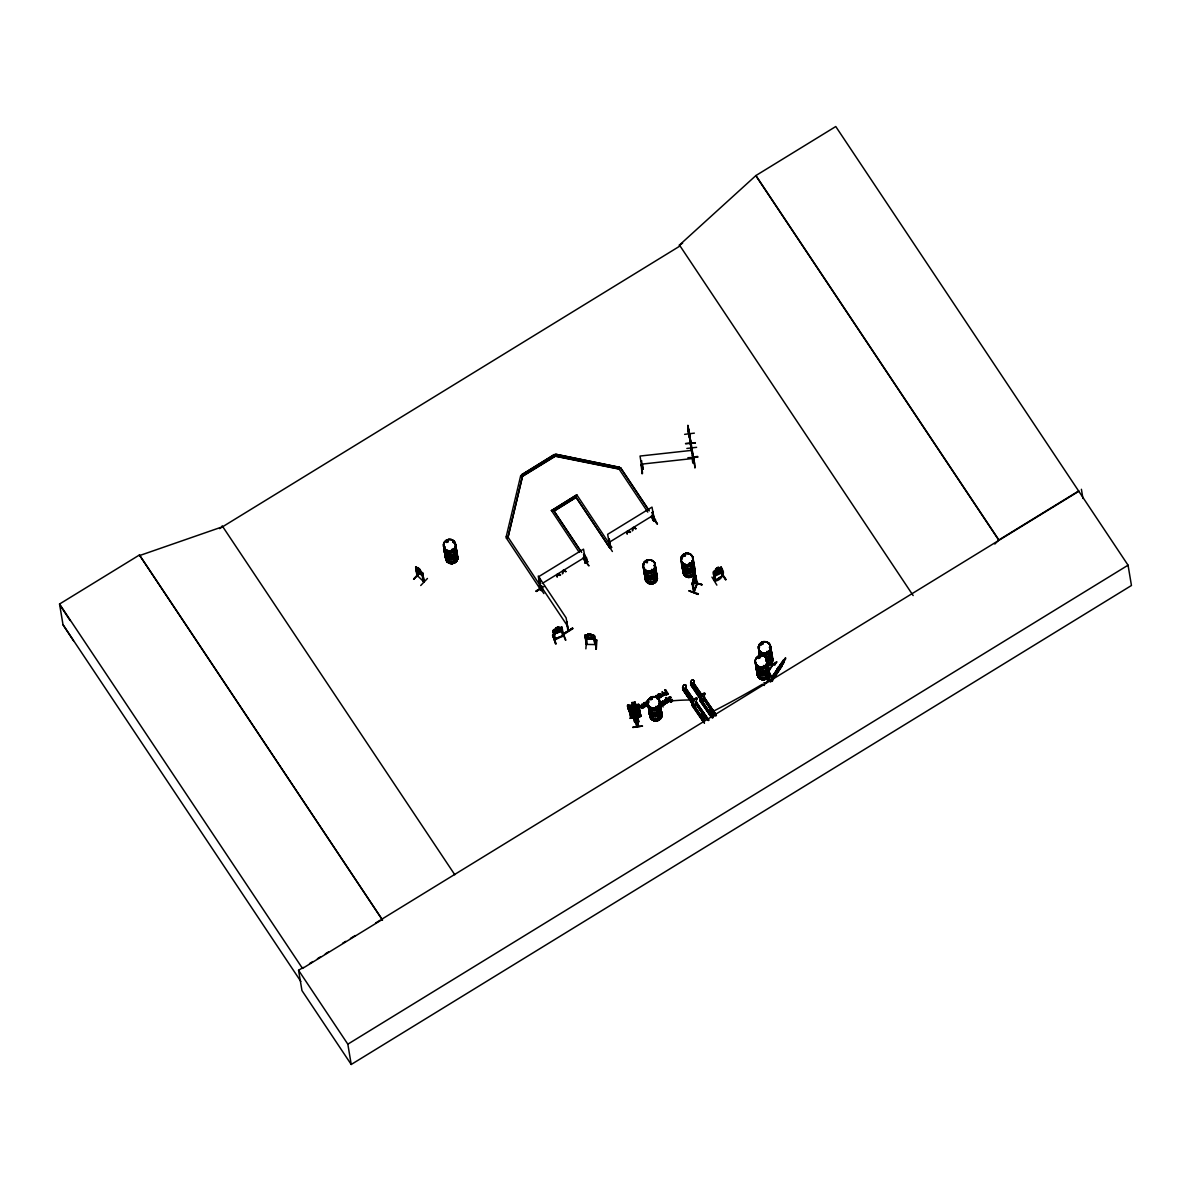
<?xml version="1.0" encoding="UTF-8"?>
<svg xmlns="http://www.w3.org/2000/svg" width="1191" height="1191" viewBox="0 0 1191 1191"><rect width="100%" height="100%" fill="white"/><g stroke="black" fill="none" stroke-linecap="round" stroke-linejoin="round"><path stroke-width="1.5" d="M560.544 574.881L557.805 573.645L560.544 574.881L557.745 574.315L557.15 577.144L557.165 574.27M565.933 571.576L563.209 570.325L565.933 571.576L563.135 570.995L562.554 573.839L562.569 570.951M630.53 531.915L627.791 530.68L630.53 531.915L627.731 531.35L627.136 534.178L627.151 531.305M635.949 528.774L633.195 527.375L635.92 528.61L633.121 528.03L632.525 530.873L632.54 527.985M663.744 701.812L663.789 702.645M691.629 448.545L690.095 439.955M692.016 447.95L692.939 457.15L691.524 447.608M689.247 434.045L691.599 450.987M643.334 704.343L643.334 703.821A1.533 1.459 -9.5 0 1 643.81 702.973L644.45 702.571M591.078 635.265L591.019 634.133L587.803 633.999L588.086 635.131L584.811 635.309L585.942 634.937M585.912 635.964L585.004 636.247L585.912 635.964L587.193 644.197M585.883 635.011L593.386 635.235L591.183 635.235M585.868 648.842L586.582 639.537M591.019 634.237L587.803 634.103M593.714 636.619L594.622 636.336L593.714 636.619C594.666 649.78 597.971 645.969 594.369 635.637L593.341 635.265L594.473 635.622M594.904 638.406L594.086 639.359L594.8 638.302M595.083 644.093L593.728 636.307M595.768 649.289L596.363 639.79L595.798 649.14M595.902 649.274L596.349 639.79M596.289 649.303L596.899 639.969M417.818 576.25L415.808 567.571L416.969 576.027M417.728 575.863L417.044 575.327L423.936 581.893M424.204 581.818C421.554 582.563 423.445 572.782 421.912 573.422M697.226 691.822L698.417 692.581M701.499 715.568L701.856 716.64M703.494 715.195L703.39 716.55L702.08 716.699M709.419 710.714L709.583 711.578M711.563 711.206L710.982 709.985M695.886 577.59L693.162 586.3M447.146 542.099L447.578 541.071M448.01 541.563L446.714 542.352M447.98 541.339L448.069 541.831A6.119 5.806 -9.5 0 0 446.67 542.486L446.387 542.069M451.865 549.587L452.654 548.977L452.163 549.87M646.698 561.289L647.175 562.39L646.132 561.631M645.984 562.45L647.249 562.777L647.547 561.527M652.177 570.176L651.864 569.253M652.742 576.236L653.472 575.968M651.477 699.459L651.849 698.477M652.236 699.102L650.881 698.551M656.211 706.725L656.926 706.873M656.181 706.695L656.062 706.308M683.902 555.274L684.587 556.063L685.123 555.066M689.247 563.105L690.199 563.462L689.693 562.733M758.176 657.849L759.456 657.447M759.754 657.938L758.637 657.104M761.198 643.944L761.883 643.066L762.702 643.721M762.478 644.331L761.54 643.512M761.54 644.495L763.014 643.825M763.446 665.501L764.384 665.814M766.766 651.522L767.763 651.849M767.838 651.596L766.974 651.522M691.911 447.593L692.045 448.769L691.137 448.129L692.09 452.55M692.954 457.016L697.703 457.121L687.877 457.731M690.631 445.077L690.199 442.71M668.598 698.849L669.58 697.524M628.491 709.613L628.163 707.871L629.25 707.633L629.577 709.36L628.491 709.613L627.449 705.98L628.669 704.685L629.994 709.851M629.577 709.36L628.669 704.685M664.459 693.609L664.593 692.805M665.129 693.147L665.322 694.085M689.157 590.959L698.239 594.428L689.202 590.855M541.533 589.471L542.322 588.89L541.31 589.083M541.22 589.59L542.367 589.188L541.711 585.808M585.927 562.182L585.049 563.001L585.734 561.854M585.228 562.673L585.823 562.226M585.972 562.42L584.334 554.083L583.59 554.544L585.049 563.001L585.883 562.48L583.516 549.155L539.166 576.37L540.252 582.875M609.747 547.443C612.278 549.989 608.169 540.684 609.405 539.076M653.621 520.899L654.365 520.437L652.817 512.041L652.072 512.502L653.531 520.943L654.216 519.812M653.457 520.497L654.41 520.139M553.949 630.843L553.234 631.453L553.949 630.843C556.793 642.232 551.418 640.684 563.611 635.815M555.512 639.269L554.678 639.329M563.671 636.113L562.643 636.5L561.259 628.044L562.212 628.029L561.259 628.044M715.553 580.345L714.823 581.134M722.341 576.25L722.863 575.432L714.615 580.746L713.171 571.978L721.314 567.095L722.967 576.191L722.029 575.908M714.972 581.044C721.567 580.612 726.808 571.591 720.719 568.122L721.94 575.997M694.338 591.599L693.609 592.046M696.616 584.424L697.405 583.664M697.301 583.53L694.1 592.284M697.36 583.754L695.648 575.491L696.705 584.409M692.254 680.016L691.301 680.552M694.04 680.552L693.713 684.319L691.882 685.48L690.676 683.038M664.518 702.065L664.087 703.166M667.928 698.789L668.077 698.03M772.393 676.816L772.959 680.21M658.668 694.681L659.01 696.095M665.352 700.695L666.632 699.534L667.585 701.975M664.727 700.636L664.92 699.846M635.711 722.297L634.639 721.776L635.711 721.567M637.617 721.359L638.599 721.18L637.959 722.044M638.704 721.88L637.795 715.985M506.354 538.064L541.205 590.528L542.828 589.53L507.976 537.067L506.398 538.317L508.006 537.32L522.551 476.087L508.006 537.32L506.145 536.947L520.69 475.7L522.551 476.087L555.259 456.004L619.067 468.867L620.69 467.869L649.348 510.865M520.69 475.7L522.596 476.34L555.304 456.257L555.676 454.233L619.528 467.334L555.676 454.233M619.499 467.08L619.112 469.12L555.304 456.257L554.247 454.486L521.584 474.807L554.277 454.739M762.776 684.751L764.428 685.435M639.225 712.784L638.718 704.343L630.188 705.176L629.235 706.263L631.29 717.682L630.947 715.687M693.653 592.344L692.105 583.501L695.455 574.911L694.338 577.62L694.1 576.444L695.172 578.335L692.983 583.918M692.165 583.62L694.293 577.918L693.549 582.473L693.236 580.612M694.279 582.399L701.99 584.647L694.13 582.548M768.15 679.882L770.905 681.326M694.383 591.689L692.671 582.057L693.236 578.96M698.388 593.788L689.172 590.885M540.401 588.801L538.258 576.057L566.112 617.816L568.345 630.947L566.752 621.866L567.779 629.979M663.104 694.725L662.256 691.733L664.355 694.993L662.568 695.886M692.76 684.17L692.358 683.545L692.358 684.438M638.808 710.923L630.352 712.813L631.245 712.56L632.153 717.86L631.87 716.759L631.081 717.652L640.758 715.88L640.401 714.005L632.004 716.401M639.85 710.982L638.763 710.967L639.865 711.087L640.728 716.431L631.066 718.218L637.408 716.52M554.664 639.284L563.447 635.473L562.807 636.173M563.566 636.143L562.092 627.731M692.12 683.828L691.703 684.289M664.504 693.311L664.786 692.507M643.319 707.692L643.676 707.692M668.017 702.199L668.866 701.722L666.037 697.479M689.306 696.616L689.708 697.807M690.497 697.435L690.185 696.452M701.514 715.657L703.092 714.928M709.434 710.804L710.997 710.074M710.833 711.98L711.548 711.116M692.596 582.042L702.005 584.632M692.641 583.337L694.011 592.359M695.976 575.595L695.35 576.295M693.624 592.135L697.003 583.233M693.683 592.255L697.048 583.516M662.509 704.432L661.065 702.139L662.062 701.618M684.215 688.681L684.483 688.964M446.536 541.25L446.491 542.307M645.82 561.839L646.713 561.348M652.355 569.804L651.417 569.849M652.549 576.355L653.427 575.953M685.42 555.646L683.962 556.108M650.524 698.507L650.658 699.593M665.367 692.73L665.159 693.698M693.073 579.377L694.1 576.444L693.236 580.374M692.15 584.066L695.544 575.387M692.194 584.513L695.618 575.863M693.445 463.21L694.338 463.373C690.78 464.937 693.594 452.58 692.105 455.349M662.762 701.663L662.166 702.735L663.179 703.077M721.299 573.065L721.91 571.457L721.299 573.065L713.841 576.652M721.017 571.278L721.761 569.76M642.902 707.439L642.545 707.811M658.683 694.859L659.293 694.085M665.456 700.129L665.412 701.171M779.763 665.65L778.586 669.163L783.44 662.36L781.728 664.206C787.906 653.948 774.299 673.198 780.939 665.382L779.331 668.761L785.628 657.774L772.497 676.309L773.287 675.431M667.987 702.035L666.826 703.137L665.635 702.541M683.247 685.822L684.557 684.765M694.011 680.761L693.638 684.215L691.807 685.361M767.897 680.255L770.637 681.937M768.121 679.927L770.934 681.505M561.512 631.066L562.241 629.756M553.919 629.831L561.944 627.136L558.773 627.999L558.668 626.838L555.661 627.985L555.974 629.071C552.639 628.729 551.641 633.18 554.634 633.806L561.616 631.17L562.39 629.816M663.074 694.561L662.404 695.44M540.327 588.86L540.922 589.59M776.636 670.146L778.259 667.213L776.636 670.146L776.949 672.439L778.84 670.265M639.641 715.389C639.314 718.337 640.535 713.156 640.728 716.431M632.019 717.027L639.895 716.119L637.825 704.685L638.748 704.759L637.825 704.685M638.555 713.856L640.029 713.528L640.52 715.627L631.29 717.652M772.84 676.488L781.534 663.208M773.287 679.198L772.87 675.759L773.287 679.198L784.14 662.017L772.944 679.004L772.438 675.997M671.828 700.546L671.307 701.305M586.285 644.42L595.902 644.569M769.014 676.577L770.294 674.314M770.532 674.463L768.969 676.28M771.187 675.446L765.724 683.172M771.738 680.463C771.917 677.307 771.187 674.687 771.917 677.53L772.497 676.577L771.589 676.012L772.423 681.401M771.321 677.098L772.096 676.026M784.035 661.377L785.703 658.727M774.21 677.709L782.025 666.186M642.277 468.673L643.021 468.376M643.11 469.001L642.128 469.105L640.043 456.049L692.165 450.317L694.442 463.359M631.959 716.297L639.478 714.928L640.252 713.677L639.448 714.957L631.989 716.297L630.858 715.478M717.027 572.811C713.469 578.186 718.128 570.98 720.049 572.097M697.226 691.763L697.613 692.954M701.618 715.404L702.541 714.823M635.756 722.386L634.624 716.342L635.666 722.431C633.031 723.205 633.567 713.647 634.818 717.354M446.625 541.384L448.039 541.354M650.465 698.507L651.522 698.03M758.31 657.492L758.027 658.236M759.605 658.087L758.072 658.176M720.123 569.774L718.888 571.412L714.838 573.005L715.985 571.829M638.986 708.109L638.957 707.112M665.248 693.102L666.305 692.075L666.945 694.204M662.39 702.228L663.774 701.975M668.821 698.015L669.119 699.489M631.632 715.597L632.093 717.548M657.03 696.809L655.69 696.363M640.564 716.386C611.936 721.895 650.777 713.945 638.986 715.821M643.14 707.796L641.979 708.437M667.838 702.318L666.498 702.958M667.555 701.812L666.394 702.258M683.396 685.406L682.532 687.817L683.976 690.333M682.919 686.894L682.637 687.951M683.902 690.229L685.808 689.172L686.046 685.272M685.748 686.329L685.837 685.227M690.84 682.041L690.542 683.098M768.865 678.825L771.53 680.627L768.805 678.751M658.787 694.666L660.41 694.517M646.326 705.266L644.718 705.429M660.886 696.586L661.065 695.38M664.682 703.866L665.471 703.896L663.968 704.953M714.332 573.02L713.394 573.973L721.463 568.777M702.958 719.692L683.083 689.753M690.601 685.153L693.728 683.158L702.377 695.797L693.46 682.875L690.765 684.959L711.816 716.386M690.959 684.929L701.112 698.626L700.159 699.221L701.052 698.655M692.834 683.723L693.728 683.172L692.775 683.768L701.469 696.378M682.696 690.006L683.604 689.44L693.147 703.509L692.239 704.075L693.177 703.509L683.619 689.425L682.666 690.021M703.181 721.701L691.777 705.206L692.388 704.581M692.581 704.7L693.236 704.298L704.238 720.972L693.177 704.357M699.757 700.338L711.101 716.848L699.683 700.353L704.387 697.39M668.493 697.509L667.957 699.087M416.463 567.199L415.629 566.886L422.716 573.035M416.448 568.137L415.57 567.809M417.996 568.717L417.818 567.541L420.155 569.611L421.778 573.809L418.562 571.635L416.954 567.928L418.071 568.643M416.076 569.566L423.162 575.715M417.044 571.278L422.611 576.072M420.319 570.608L417.743 567.616M420.334 572.127L413.605 579.183L420.289 572.097M423.207 581.61L422.135 573.184M420.721 585.51L427.45 578.454M587.252 644.405L586.404 644.167M664.816 692.671L665.992 691.614L665.114 692.373M672.171 701.142L670.92 702.109M690.631 442.992L689.619 433.509M690.899 682.145L691.078 680.954M648.47 700.487L647.249 701.171L648.44 700.323M542.218 588.979L540.922 589.813M609.762 547.354L610.581 546.922M654.261 520.229L653.71 520.631M219.576 528.625L680.046 245.956L679.361 245.152L755.913 175.553L835.769 126.529L1128.056 565.189L1131.45 585.496L351.226 1064.471L301.963 990.584L298.569 970.293L303.288 967.405M994.827 544.049L998.862 539.955L755.913 175.553M715.836 569.968L714.526 571.144L715.151 574.94L719.17 573.303L720.391 571.65L719.811 567.899L718.381 568.405L718.218 567.407M689.336 436.933L687.877 426.974M691.435 451.047L690.988 448.397M647.74 701.439L648.544 700.978L647.219 700.993M671.62 700.859L669.714 701.454L670.905 701.32M662.836 695.931L663.461 694.71M664.652 703.687L663.476 704.432L663.759 703.271M538.645 585.585L543.87 593.565M607.172 543.513L612.397 551.493M685.599 688.115L694.204 700.77L685.376 688.145M692.954 683.604L701.633 696.214M696.169 702.362L708.868 720.242L696.527 702.214M699.966 700.114L700.293 699.727M700.77 699.608L713.186 717.607M703.271 698.015L714.928 714.406M711.95 577.099L716.863 585.123M455.855 548.262L455.825 548.277A6.089 5.791 -9.5 0 1 451.612 557.046A6.089 5.791 -9.5 0 1 444.66 550.153M456.853 554.693A6.119 5.806 -9.5 0 1 451.91 563.685A6.104 5.791 -9.5 0 1 446.283 555.229A6.119 5.806 -9.5 0 0 451.91 563.685A6.104 5.791 -9.5 0 0 456.838 554.693L456.912 554.649A6.119 5.806 -9.5 0 1 451.88 563.551A6.119 5.806 -9.5 0 1 446.253 555.11A6.089 5.791 -9.5 0 0 451.88 563.522A6.104 5.791 -9.5 0 0 456.823 554.574A6.089 5.791 -9.5 0 1 451.88 563.522A6.104 5.791 -9.5 0 1 446.268 555.11M693.251 562.152L693.281 562.122A6.134 5.821 -9.5 0 0 692.209 561.035M694.323 568.539L694.353 568.509A6.089 5.791 -9.5 0 1 690.11 577.307A6.089 5.791 -9.5 0 1 683.158 570.415A6.104 5.791 -9.5 0 0 690.884 577.129A6.104 5.791 -9.5 0 0 693.236 567.288M667.392 702.02L666.588 702.318M662.3 701.499L663.327 701.037M665.144 699.772L666.35 699.117L665.412 699.564M553.964 629.845L553.011 630.56L554.634 639.597M643.84 703.137L645.522 702.69M663.015 704.015L664.459 701.752M655.512 696.006L657.06 695.797M671.664 701.752L672.2 701.305A1.653 1.578 -9.5 0 0 672.573 700.472L672.528 700.025M652.981 697.345L655.497 697.271M692.016 448.575L687.892 425.261L688.726 434.417M555.869 629.086L554.485 629.89L554.798 631.751L559.234 630.902L560.604 629.533L560.291 627.672L558.743 627.91M633.969 716.565L634.997 722.565M634.803 717.265L634.863 716.491M637.78 716.848L637.84 716.074M684.631 688.621L683.887 689.261L684.617 688.145M692.433 703.851L682.785 689.455L692.849 703.702M690.706 684.602L700.576 698.968M688.011 697.345L690.765 695.618M695.916 692.492L698.67 690.765M688.979 698.775L691.733 697.048M696.884 693.921L699.638 692.194M692.596 698.313L689.827 699.98A161.291 118.296 8.7 0 0 659.263 702.437M690.81 701.469L693.564 699.742M715.21 714.243L703.717 697.107L715.731 713.9M696.407 703.836L693.653 705.563L692.433 702.005A3.275 0.938 -34.3 0 1 692.194 700.576A3.275 0.938 -34.3 0 1 696.08 698.12A3.275 0.938 -34.3 0 1 696.318 699.564L696.512 703.985L693.772 705.727L692.537 702.169A3.275 0.938 -34.3 0 1 692.299 700.725A3.275 0.938 -34.3 0 1 696.199 698.283A3.275 0.938 -34.3 0 1 696.437 699.727L696.318 699.564M701.573 700.71L704.432 699.132L704.343 694.859A3.275 0.938 -34.3 0 0 704.104 693.43A3.275 0.938 -34.3 0 0 700.219 695.872A3.275 0.938 -34.3 0 0 700.457 697.316L700.338 697.152A3.275 0.938 -34.3 0 1 700.1 695.708A3.275 0.938 -34.3 0 1 704 693.266A3.275 0.938 -34.3 0 1 704.238 694.695L704.313 698.968M707.722 711.34L711.846 708.734M702.556 720.227L706.695 717.637M714.66 715.672L711.92 717.399M539.374 580.806L540.982 589.887M584.528 554.351L583.59 554.544M653.01 512.309L652.072 512.502M540.684 588.622L536.099 591.078L541.622 587.639M536.099 591.078L544.6 586.225M536.397 591.51L541.89 587.907M583.203 558.222L588.964 565.904L583.352 558.296M653.993 519.842L657.462 523.861L653.025 517.356M567.214 622.58L566.454 622.044M564.355 633.314L572.618 628.133L564.326 633.27M564.4 633.478L572.603 628.119M564.638 633.85L572.901 628.669M73.47 640.669L63.019 624.754L59.55 604.031L139.421 554.991L382.475 919.988L139.421 554.991M913.155 595.574L679.48 245.093L682.637 243.143M576.801 494.816L551.433 510.656L576.801 494.816L611.653 547.279L610.03 548.262L575.223 496.051L610.03 548.262M620.69 467.869L619.112 469.12L647.785 512.115M554.068 511.192L576.191 497.332L554.023 510.939L580.702 551.135M542.113 583.516L584.87 557.269M609.003 542.456L653.353 515.227M542.783 589.277L541.205 590.528M587.818 561.631C585.376 565.338 589.575 557.12 583.724 555.482M610 548.009L611.653 547.279M653.874 521.077L655.497 520.08L652.43 515.48M650.807 516.462L653.919 521.33L655.497 520.08M718.307 567.318C711.429 572.648 719.572 564.728 718.441 568.494M714.034 571.159L720.347 567.318M713.498 572.931C714.124 570.266 713.647 579.779 715.002 581.089M721.642 567.943L720.719 568.122M715.24 580.002L714.6 580.836L722.684 575.759M726.078 579.496L720.808 571.665M640.103 705.34L641.309 707.275M642.128 704.089L644.227 707.35M646.787 701.231L648.187 703.464M665.546 689.708L664.995 690.244L665.546 689.708L668.33 694.011L665.546 694.919M656.97 698.73L658.028 698.283L656.762 696.273M658.921 697.539L659.457 699.266L659.233 698.149M659.427 699.102L658.31 698.715M660.276 702.616L663.164 706.948M670.92 697.405L669.238 697.866M670.95 697.569L670.503 696.69L669.342 697.182M669.759 701.439L671.277 701.782M998.862 539.955L1078.733 490.93M309.571 963.534L312.727 961.599M317.431 958.71L320.587 956.775M325.292 953.887L328.448 951.951M342.591 943.272L345.732 941.337M350.452 938.434L355.171 935.545M375.612 922.995L380.331 920.107M381.894 919.139L1078.793 491.302M382.371 919.407L302.514 968.432L59.55 604.031M351.226 1064.471L347.832 1044.179L1128.056 565.189M691.941 680.046L692.939 679.853M684.021 684.899L685.599 685.376M668.88 697.42L669.729 696.854M631.096 716.893L631.304 718.128L630.381 712.724L631.468 712.278M552.609 634.982L555.691 643.989L552.654 634.952M552.55 635.16L556.197 643.795M664.236 704.03L662.985 703.836M638.138 706.829L638.867 705.861L637.795 705.295M655.988 695.514L655.526 696.571M653.338 697.301L654.469 696.929M664.533 704.491L663.387 704.864M662.851 700.948L661.868 702.303M637.795 716.952L637.751 716.104M697.986 692.924L698.447 692.001M638.644 722.014L637.617 715.925M711.072 711.786L709.747 711.697M610.388 546.595L609.226 538.808M446.625 540.878L447.578 540.833M684.304 554.678L683.768 556.003M684.751 556.018L685.182 555.214M651.462 699.355L650.986 699.459M633.567 711.861L632.034 712.501L632.317 714.377L634.029 714.868L638.436 713.186L638.168 711.325L636.53 711.295M555.691 628.074L558.698 626.928M554.559 633.865L561.616 631.17M562.36 631.424L565.859 640.088M554.5 638.897L563.358 635.532M610.015 547.369L607.648 534.327L651.998 507.113L654.455 520.378M718.679 570.295L720.079 569.774M139.511 555.587L222.747 526.69M640.386 714.347L639.403 714.168L639.716 716.104M640.564 715.955L638.704 704.521M670.578 698.998L668.687 698.998M693.504 680.523L692.864 679.733M684.691 684.587L685.912 685.331M670.25 699.966L671.59 699.876M643.155 469.06C644.003 467.319 640.029 458.967 641.755 460.872M634.833 717.503L636.575 726.674M669.684 699.474L672.186 699.445M642.321 707.737L641.562 707.484M641.562 464.133L642.083 473.646L641.592 464.311M642.545 473.423L641.547 464.148L693.519 458.431M642.083 473.631L641.1 464.341M666.186 694.949L668.33 694.011M644.659 703.256L646.505 705.042L644.956 705.757M561.973 631.558L565.487 640.222M703.643 697.852L715.687 716.014M627.449 705.98L628.55 705.727M627.583 704.938L627.925 706.665L629.012 706.442M630.694 717.637C633.716 717.116 629.935 719.111 630.501 716.64M638.599 714.019L640.029 713.528M631.855 702.63L635.026 702.02L635.399 704.164M633.597 711.965C631.915 710.134 637.572 709.107 636.545 711.399M633.329 710.953L636.5 710.342M639.031 716.253L631.2 717.697M640.698 716.267L631.022 717.994M634.818 721.642L635.607 721.582M632.749 727.225L642.53 726.063L632.793 727.507M629.235 706.263C630.62 705.251 628.327 709.881 630.307 712.233M684.289 554.649L685.212 554.842M588.086 635.026L586.538 635.294L586.85 637.155L591.599 638.153L593.073 637.423L592.761 635.562L591.093 635.16M417.535 576.504L415.778 566.901L417.163 575.685M686.865 448.456L696.616 447.325M692.581 457.091L697.628 456.451M692.82 457.612L697.703 457.091M694.934 467.84L693.906 458.386L694.963 467.661M687.817 425.887L689.857 434.73L688.934 434.909M688.07 426.661L688.324 425.783M688.19 430.011L688.234 427.956M688.175 429.951L688.458 431.008L687.951 426.914M694.368 433.137L684.617 434.358M690.14 441.027L690.333 442.159M685.584 443.752L695.395 443.052M685.554 443.469L695.365 442.68M691.033 446.953L691.003 448.471L691.018 446.878M636.441 717.235L638.272 726.361M638.138 726.227L636.411 717.056M638.629 726.302L636.887 716.922M644.882 703.211L645.73 703.524M639.895 716.506L638.971 711.146M758.637 658.534L759.664 657.447M669.238 700.219L668.002 699.206M586.359 644.45L584.826 635.205M660.186 693.683L658.519 694.13A1.533 1.459 -9.5 0 0 658.028 694.993M645.15 702.467L646.445 703.3M507.976 537.067L506.145 536.947M654.797 696.795L655.765 697.36M694.1 582.384L701.812 584.9M447.012 542.188L446.67 542.009A6.119 5.806 -9.5 0 1 448.054 541.458M650.867 699.727L652.058 698.432M656.628 695.44L658.578 697.941L657.224 695.812M713.796 576.563L714.883 576.98M692.775 455.825L692.968 456.942M713.617 574.643L714.689 575.045M714.734 575.134L713.573 574.791M659.278 697.107L659.606 697.241A1.548 1.474 -9.5 0 0 660.826 697.256M644.614 706.114L644.971 706.412A1.533 1.459 -9.5 0 0 645.998 706.352L646.624 705.965A1.548 1.474 -9.5 0 0 647.115 705.102L647.041 704.223M665.456 694.1L667.436 693.906M629.89 532.496L627.731 531.35M559.904 575.461L557.745 574.315M764.726 683.292C762.091 681.699 766.915 683.976 764.443 683.381M659.948 694.085L660.811 694.993M666.231 703.062L665.367 702.273M769.058 678.542L771.828 680.18M630.754 715.508L632.079 716.342M637.78 722.074L636.932 716.044M762.434 643.229L763.059 643.616A6.134 5.821 -9.5 0 0 760.379 645.343M761.704 644.703L761.257 643.914M660.484 693.653L661.734 695.395M645.82 702.66L646.713 703.643M666.424 702.422L665.665 701.544M641.875 707.901L641.279 707.097M772.453 676.25L783.663 659.635L784.08 662.092M420.363 572.29L413.605 579.183M658.683 696.631L659.635 697.405A1.533 1.459 -9.5 0 0 660.663 697.345L661.288 696.958A1.548 1.474 -9.5 0 0 661.779 696.095L661.347 694.472M658.995 697.077L658.191 695.901M644.331 706.084L643.736 705.28M661.109 694.293L658.489 693.966A1.533 1.459 -9.5 0 0 657.998 694.829L658.072 695.693M671.784 700.1L668.136 699.459M685.004 554.932L685.48 555.229A6.134 5.821 -9.5 0 0 682.8 556.956M644.748 705.593L643.944 703.896M666.052 702.154L665.382 700.993M715.821 570.831L718.59 569.209L718.754 570.206M703.717 697.107L716.401 715.553L704.03 696.914M693.236 683.009L702.005 696.035M693.207 683.5L701.827 696.154M714.406 714.734L703.107 698.194L713.29 713.29M692.447 683.158L691.614 683.694M701.41 699.028L701.261 698.134M691.301 684.617L700.933 698.685M702.169 700.948L711.399 714.511M701.618 701.305L711.89 716.342M699.906 699.504L711.623 716.52M699.995 700.04L712.382 718.113M695.797 701.961L708.571 720.361M695.872 702.392L708.317 720.6M685.54 687.728L693.49 699.266M695.738 702.705L707.022 719.275L695.44 702.824M695.395 702.779L706.665 719.409M685.063 688.413L693.862 701.037M696.11 704.61L705.459 718.099M685.822 690.036L693.564 701.231M694.264 705.801L703.494 719.364M682.785 689.455L692.671 703.821M692.001 704.357L703.717 721.374M704.462 722.967L692.075 704.893L704.387 723.026M657.104 524.055L651.715 516.343M755.972 175.926L998.921 540.342M725.721 579.689L720.361 571.784L725.617 579.779M715.746 569.998L715.672 568.97M620.734 468.123L648.366 509.584M653.487 517.266L655.541 520.333M554.247 454.486L555.304 456.257M581.684 552.416L553.056 509.674M583.769 555.735L587.863 561.884M551.388 510.403L579.079 552.118M583.128 558.013L586.24 562.867M521.539 474.554L522.596 476.34M664.965 690.065L666.022 691.777M662.285 691.897L664.355 694.993M665.486 697.807L666.379 699.281M658.906 703.464L661.228 708.139M646.222 701.573L648.291 704.67M641.577 704.417L643.155 706.903M639.537 705.668L640.907 707.856M539.612 584.171L567.467 625.945M222.181 525.827L454.813 874.76M298.569 970.293L347.832 1044.179M63.019 624.754L300.832 981.429M679.48 245.093L680.046 245.956M59.654 604.611L70.105 620.541M664.727 694.472L664.429 693.43M646.103 703.821L646.49 704.804M644.331 705.102L643.959 704.134M629.25 707.633L629.786 709.136M627.925 706.68L629.369 711.756M628.163 707.871L629.131 710.893M558.832 627.836L558.668 626.838M700.338 697.152L701.678 700.859M629.89 709.002L630.694 712.441M630.143 709.94L630.917 713.409M629.324 711.191L630.411 715.731M629.607 712.278L630.143 714.57M630.962 713.171L631.736 716.654M631.379 715.404L631.959 717.741M630.277 715.642L630.888 718.054M638.718 704.343L639.686 710.387M634.997 701.946L635.324 704.328L637.036 704.774L637.795 708.928L636.53 711.012L633.567 711.578L631.662 710.119L630.917 705.965L632.376 704.908L631.84 702.556M631.245 712.56L630.381 712.724M630.099 706.099L631.23 712.694M1081.398 489.278L1082.932 498.434M776.711 670.086L777.083 672.379M771.872 675.893L772.274 679.674M721.165 567.065L721.88 571.591M718.441 568.747L719.036 572.499L716.506 574.092L715.895 570.31M717.786 567.854L716.148 568.866M714.079 572.201L715.583 580.732M689.261 434.879L690.899 446.149M688.398 431.276L690.438 443.335M690.423 443.662L690.735 445.062M690.676 445.345L692.045 453.845M695.455 574.911L696.988 584.617M713.305 710.878L709.166 713.364A468.152 215.809 -34.1 0 0 762.448 684.23M705.251 699.668L701.752 701.856M705.4 715.731L701.246 718.218M697.331 704.521L693.847 706.725M686.358 689.574L684.021 691.033M590.408 634.312L588.488 634.222M561.899 627.047L562.286 629.845M558.103 627.27L556.286 627.955M540.774 586.002L541.443 589.753M540.64 586.21L541.265 589.709M419.723 569.387L418.309 568.152M635.875 710.565L633.969 710.923M690.482 442.025L690.869 443.99M688.264 428.775L688.562 431.097M690.616 445.017L690.84 446.863M688.353 430.948L688.562 432.795M690.557 439.851L691.152 448.724M687.981 425.812L689.232 437.037M638.45 706.933A161.291 118.296 8.7 0 1 646.639 704.864M654.067 565.636A6.134 5.821 -9.5 0 1 652.46 575.238A6.134 5.821 -9.5 0 1 643.78 570.295M655.378 568.554A6.119 5.806 -9.5 0 1 651.224 577.456A6.119 5.806 -9.5 0 1 644.242 570.534A6.089 5.791 -9.5 0 0 651.209 577.427A6.104 5.791 -9.5 0 0 655.363 568.569A6.089 5.791 -9.5 0 1 651.209 577.427A6.104 5.791 -9.5 0 1 644.257 570.534M654.648 564.177A6.134 5.821 -9.5 0 1 649.69 573.184A6.134 5.821 -9.5 0 1 644.048 564.728M654.008 565.263A6.134 5.821 -9.5 0 1 651.641 575.149A6.134 5.821 -9.5 0 1 643.869 568.405M654.708 564.564A6.134 5.821 -9.5 0 1 650.554 573.481A6.134 5.821 -9.5 0 1 643.557 566.544M655.139 572.022A6.134 5.821 -9.5 0 1 652.772 581.908A6.134 5.821 -9.5 0 1 645.001 575.164M655.169 571.844A6.223 5.91 -9.5 0 1 652.772 581.863A6.223 5.91 -9.5 0 1 644.897 575.015M657.134 576.444A6.134 5.821 -9.5 0 1 650.718 584.066A6.134 5.821 -9.5 0 1 645.864 575.61A6.089 5.791 -9.5 0 0 650.688 583.903A6.104 5.791 -9.5 0 0 657.09 576.325A6.089 5.791 -9.5 0 1 650.688 583.903A6.104 5.791 -9.5 0 1 645.879 575.491M655.452 573.913A6.134 5.821 -9.5 0 1 656.479 575.059M655.779 570.951A6.134 5.821 -9.5 0 1 650.822 579.957A6.134 5.821 -9.5 0 1 645.18 571.486M656.092 572.811A6.134 5.821 -9.5 0 1 651.939 581.729A6.134 5.821 -9.5 0 1 644.941 574.791M655.72 570.563A6.134 5.821 -9.5 0 1 650.762 579.57A6.134 5.821 -9.5 0 1 645.12 571.114M655.407 568.896A6.089 5.791 -9.5 0 1 650.48 577.858A6.089 5.791 -9.5 0 1 644.867 569.447M692.924 560.291A6.134 5.821 -9.5 0 1 688.755 569.209A6.134 5.821 -9.5 0 1 681.758 562.271M693.906 563.566A6.134 5.821 -9.5 0 1 689.068 571.099A6.134 5.821 -9.5 0 1 681.922 565.68M692.179 560.887A6.119 5.806 -9.5 0 1 690.572 570.474A6.119 5.806 -9.5 0 1 681.922 565.531A6.104 5.791 -9.5 0 0 690.572 570.459A6.104 5.791 -9.5 0 0 692.179 560.901A6.089 5.791 -9.5 0 1 690.557 570.444A6.089 5.791 -9.5 0 1 681.937 565.531M692.477 557.671A6.134 5.821 -9.5 0 1 687.52 566.678A6.134 5.821 -9.5 0 1 681.877 558.222M692.849 559.919A6.134 5.821 -9.5 0 1 688.696 568.822A6.134 5.821 -9.5 0 1 681.699 561.899M692.537 558.043A6.134 5.821 -9.5 0 1 687.579 567.05A6.134 5.821 -9.5 0 1 681.937 558.594M693.981 566.678A6.134 5.821 -9.5 0 1 689.827 575.595A6.134 5.821 -9.5 0 1 682.83 568.658M693.921 566.291A6.134 5.821 -9.5 0 1 688.964 575.313A6.134 5.821 -9.5 0 1 683.321 566.842M693.281 567.392A6.134 5.821 -9.5 0 1 690.914 577.278A6.134 5.821 -9.5 0 1 683.143 570.534M693.609 564.43A6.134 5.821 -9.5 0 1 688.651 573.437A6.134 5.821 -9.5 0 1 683.009 564.981M693.549 564.058A6.134 5.821 -9.5 0 1 688.592 573.065A6.134 5.821 -9.5 0 1 682.949 564.608M455.468 546.431A6.119 5.806 -9.5 0 1 450.526 555.408A6.119 5.806 -9.5 0 1 444.898 546.967M455.409 546.044A6.119 5.806 -9.5 0 1 450.466 555.036A6.119 5.806 -9.5 0 1 444.839 546.595M455.766 545.552A6.119 5.806 -9.5 0 1 450.153 553.175A6.119 5.806 -9.5 0 1 443.96 546.163M452.774 542.173A6.119 5.806 -9.5 0 1 455.096 544.183M455.706 545.18A6.119 5.806 -9.5 0 1 450.079 552.803A6.119 5.806 -9.5 0 1 443.901 545.791M452.714 541.801A6.119 5.806 -9.5 0 1 455.036 543.811M456.54 552.803A6.119 5.806 -9.5 0 1 452.386 561.705A6.119 5.806 -9.5 0 1 445.404 554.783M456.897 551.775A6.223 5.91 -9.5 0 1 451.195 559.517A6.223 5.91 -9.5 0 1 444.913 552.401M455.2 549.215A6.223 5.91 -9.5 0 1 456.227 550.391M456.481 552.43A6.119 5.806 -9.5 0 1 452.327 561.333A6.119 5.806 -9.5 0 1 445.345 554.41M456.838 551.939A6.119 5.806 -9.5 0 1 452.014 559.472A6.119 5.806 -9.5 0 1 444.883 554.068M455.156 549.408A6.119 5.806 -9.5 0 1 456.168 550.57M456.763 551.567A6.119 5.806 -9.5 0 1 451.955 559.085A6.119 5.806 -9.5 0 1 444.824 553.681M455.081 549.036A6.119 5.806 -9.5 0 1 456.108 550.197M455.825 548.5A6.119 5.806 -9.5 0 1 451.672 557.403A6.119 5.806 -9.5 0 1 444.69 550.48A6.089 5.791 -9.5 0 0 451.657 557.373A6.104 5.791 -9.5 0 0 455.811 548.515A6.089 5.791 -9.5 0 1 451.657 557.373A6.104 5.791 -9.5 0 1 444.705 550.495M769.475 647.517A6.134 5.821 -9.5 0 1 765.53 657.685M761.138 656.196A6.134 5.821 -9.5 0 1 759.337 650.658M770.056 646.058A6.134 5.821 -9.5 0 1 765.098 655.065A6.134 5.821 -9.5 0 1 759.456 646.609M769.416 647.145A6.134 5.821 -9.5 0 1 765.471 657.313M761.079 655.824A6.134 5.821 -9.5 0 1 759.277 650.286M770.115 646.43A6.134 5.821 -9.5 0 1 765.158 655.437A6.134 5.821 -9.5 0 1 759.516 646.981M771.47 651.939A6.134 5.821 -9.5 0 1 765.843 659.576M760.439 656.941A6.134 5.821 -9.5 0 1 759.65 652.549M771.44 651.805A6.119 5.806 -9.5 0 1 765.828 659.427A6.089 5.791 -9.5 0 0 771.411 651.805A6.104 5.791 -9.5 0 1 765.828 659.412M760.424 656.792A6.119 5.806 -9.5 0 1 759.486 653.919A6.089 5.791 -9.5 0 0 760.439 656.777A6.104 5.791 -9.5 0 1 759.501 653.933M771.56 655.065A6.134 5.821 -9.5 0 1 768.18 663.789M771.589 654.767A6.223 5.91 -9.5 0 1 768.165 663.625M772.497 658.191A6.104 5.791 -9.5 0 1 766.9 665.799A6.089 5.791 -9.5 0 0 772.483 658.191A6.134 5.821 -9.5 0 1 766.915 665.933M770.86 655.779A6.134 5.821 -9.5 0 1 771.872 656.926A6.104 5.791 -9.5 0 0 770.815 655.675A6.089 5.791 -9.5 0 1 771.828 656.837M771.187 652.817A6.134 5.821 -9.5 0 1 767.808 661.556M759.873 656.315A6.134 5.821 -9.5 0 1 760.587 653.368M771.5 654.693A6.134 5.821 -9.5 0 1 768.121 663.417M771.128 652.445A6.134 5.821 -9.5 0 1 766.17 661.452M760.081 657.447A6.134 5.821 -9.5 0 1 760.528 652.996M767.495 664.414A6.134 5.821 -9.5 0 1 762.538 673.421A6.134 5.821 -9.5 0 1 756.895 664.965A6.089 5.791 -9.5 0 0 762.508 673.243A6.104 5.791 -9.5 0 0 767.451 664.295A6.089 5.791 -9.5 0 1 762.508 673.243A6.104 5.791 -9.5 0 1 756.895 664.831M766.81 660.29A6.134 5.821 -9.5 0 1 762.642 669.208A6.134 5.821 -9.5 0 1 755.645 662.27M767.778 663.521A6.134 5.821 -9.5 0 1 762.955 671.069A6.134 5.821 -9.5 0 1 755.809 665.65M766.096 660.99A6.134 5.821 -9.5 0 1 767.123 662.151M766.736 659.903A6.134 5.821 -9.5 0 1 762.582 668.821A6.134 5.821 -9.5 0 1 755.585 661.883M767.853 663.893A6.134 5.821 -9.5 0 1 762.225 671.53A6.134 5.821 -9.5 0 1 756.017 664.504M768.91 670.28A6.134 5.821 -9.5 0 1 764.086 677.828A6.134 5.821 -9.5 0 1 756.94 672.409M767.227 667.749A6.134 5.821 -9.5 0 1 768.255 668.91M757.402 672.766A6.134 5.821 -9.5 0 0 764.399 679.704A6.134 5.821 -9.5 0 0 768.567 670.786A6.104 5.791 -9.5 0 1 764.399 679.674A6.104 5.791 -9.5 0 1 757.431 672.781A6.089 5.791 -9.5 0 0 764.369 679.54A6.119 5.806 -9.5 0 0 768.537 670.667A6.089 5.791 -9.5 0 1 764.369 679.54A6.119 5.806 -9.5 0 1 757.402 672.647A6.104 5.791 -9.5 0 0 764.369 679.555A6.104 5.791 -9.5 0 0 768.523 670.682M767.897 666.379A6.223 5.91 -9.5 0 1 762.88 675.505A6.223 5.91 -9.5 0 1 757.163 666.93M768.85 669.908A6.134 5.821 -9.5 0 1 763.223 677.545A6.134 5.821 -9.5 0 1 757.029 670.518M767.168 667.377A6.134 5.821 -9.5 0 1 768.18 668.538M768.657 671.054A6.134 5.821 -9.5 0 1 761.317 675.565A6.134 5.821 -9.5 0 1 756.717 668.657M767.867 666.677A6.134 5.821 -9.5 0 1 768.537 668.047M767.808 666.29A6.134 5.821 -9.5 0 1 763.654 675.208A6.134 5.821 -9.5 0 1 756.657 668.27M767.525 664.608A6.119 5.806 -9.5 0 1 762.568 673.6A6.119 5.806 -9.5 0 1 756.94 665.159A6.089 5.791 -9.5 0 0 762.568 673.585A6.104 5.791 -9.5 0 0 767.51 664.623A6.089 5.791 -9.5 0 1 762.568 673.585A6.104 5.791 -9.5 0 1 756.955 665.173M646.162 706.263A1.548 1.474 -9.5 0 1 645.12 706.323M659.65 703.702A6.134 5.821 -9.5 0 1 655.497 712.62A6.134 5.821 -9.5 0 1 648.5 705.682M648.812 707.558A6.134 5.821 -9.5 0 0 655.005 714.585A6.134 5.821 -9.5 0 0 660.633 706.963A6.104 5.791 -9.5 0 1 655.005 714.555A6.104 5.791 -9.5 0 1 648.842 707.558A6.089 5.791 -9.5 0 0 654.99 714.421A6.089 5.791 -9.5 0 0 660.573 706.829M658.951 704.432A6.134 5.821 -9.5 0 1 659.963 705.578A6.104 5.791 -9.5 0 0 658.936 704.447A6.089 5.791 -9.5 0 1 659.918 705.474M659.308 701.171A6.223 5.91 -9.5 0 1 654.276 710.298A6.223 5.91 -9.5 0 1 648.559 701.722M659.591 703.33A6.134 5.821 -9.5 0 1 655.437 712.248A6.134 5.821 -9.5 0 1 648.44 705.31M659.278 701.454A6.134 5.821 -9.5 0 1 654.321 710.476A6.134 5.821 -9.5 0 1 648.678 702.005M659.219 701.082A6.134 5.821 -9.5 0 1 654.261 710.089A6.134 5.821 -9.5 0 1 648.619 701.633M660.722 710.089A6.134 5.821 -9.5 0 1 656.569 719.007A6.134 5.821 -9.5 0 1 649.571 712.069M660.767 709.91A6.223 5.91 -9.5 0 1 656.554 718.947A6.223 5.91 -9.5 0 1 649.467 711.92M649.735 715.463A6.134 5.821 -9.5 0 0 658.4 720.406A6.134 5.821 -9.5 0 0 660.022 710.819A6.104 5.791 -9.5 0 1 658.4 720.391A6.104 5.791 -9.5 0 1 649.75 715.463M659.993 710.685A6.119 5.806 -9.5 0 1 658.37 720.272A6.119 5.806 -9.5 0 1 649.72 715.329A6.104 5.791 -9.5 0 0 658.37 720.257A6.104 5.791 -9.5 0 0 659.978 710.699A6.089 5.791 -9.5 0 1 658.37 720.242A6.089 5.791 -9.5 0 1 649.75 715.329M660.663 707.156A6.119 5.806 -9.5 0 1 655.05 714.779A6.119 5.806 -9.5 0 1 648.857 707.767A6.089 5.791 -9.5 0 0 655.05 714.749A6.104 5.791 -9.5 0 0 660.648 707.156A6.089 5.791 -9.5 0 1 655.05 714.749A6.104 5.791 -9.5 0 1 648.872 707.767M659.993 705.787A6.119 5.806 -9.5 0 0 658.98 704.64A6.104 5.791 -9.5 0 1 659.978 705.787A6.089 5.791 -9.5 0 0 658.951 704.655M660.35 707.841A6.134 5.821 -9.5 0 1 655.392 716.848A6.134 5.821 -9.5 0 1 649.75 708.392M660.663 709.717A6.134 5.821 -9.5 0 1 656.494 718.635A6.134 5.821 -9.5 0 1 649.497 711.697M660.752 709.791A6.223 5.91 -9.5 0 1 656.539 718.843A6.223 5.91 -9.5 0 1 649.437 711.801M660.29 707.469A6.134 5.821 -9.5 0 1 655.333 716.476A6.134 5.821 -9.5 0 1 649.69 708.02M585.272 637.885L586.538 639.031L594.086 639.254L586.538 639.031L585.272 637.885M424.1 581.536L422.641 572.99L424.1 581.536M631.304 705.772L633.776 707.945L632.153 710.982L634.49 708.288L637.632 709.91L635.086 707.662L636.649 704.819L634.371 707.29L631.304 705.772M768.508 674.017L766.334 677.217L767.093 676.116A8.263 1.742 -58.8 0 1 771.173 666.9A8.263 1.742 -58.8 0 1 776.115 662.821L776.86 661.72L774.552 665.129L775.296 664.027A6.893 1.459 -58.8 0 0 771.173 667.436A6.893 1.459 -58.8 0 0 767.763 675.118L768.508 674.017M783.127 661.303L780.001 667.079L783.127 661.303M718.084 569.745L716.506 571.099L718.084 569.745M718.724 570.638L716.193 572.216L718.754 570.608M691.897 685.897L694.427 684.304L691.897 685.897M700.487 693.385L697.747 695.187L700.502 693.46M701.469 694.815L698.73 696.616L701.484 694.889M703.926 713.498L699.817 716.193L703.926 713.498M714.585 712.68L710.476 715.374L714.6 712.784M540.744 580.851L540.178 581.58L540.744 580.851M721.031 571.189L714.63 575.119L721.031 571.189M558.787 628.238L555.989 629.31L556.301 631.17L559.1 630.099L558.787 628.238M635.309 717.265L637.066 726.599L635.339 717.265M634.461 702.586L632.704 703.687L634.461 702.586M635.458 705.072L632.51 705.653L633.255 709.806L636.202 709.226L635.458 705.072M636.575 711.623L633.627 712.203L633.895 714.064L636.857 713.498L636.575 711.623M591.153 635.488L588.146 635.369L588.458 637.23L591.465 637.364L591.153 635.488M420.304 570.906L418.115 568.97L418.428 570.831L420.617 572.767L420.304 570.906M693.475 703.181L693.624 704.075L693.475 703.181M650.45 577.695A6.134 5.821 -9.5 0 0 655.407 568.673A6.104 5.791 -9.5 0 1 650.45 577.68A6.134 5.821 -9.5 0 1 644.807 569.224A6.104 5.791 -9.5 0 0 650.45 577.68M646.281 570.697A6.134 5.821 -9.5 0 0 655.273 565.189A6.134 5.821 -9.5 0 0 645.894 560.619A6.134 5.821 -9.5 0 0 646.281 570.697A6.104 5.791 -9.5 0 0 655.244 565.174A6.104 5.791 -9.5 0 0 645.909 560.619A6.104 5.791 -9.5 0 0 646.296 570.668M646.326 570.876A6.119 5.806 -9.5 0 0 655.288 565.368A6.119 5.806 -9.5 0 0 645.939 560.797A6.119 5.806 -9.5 0 0 646.326 570.876A6.104 5.791 -9.5 0 0 655.273 565.368A6.104 5.791 -9.5 0 0 645.939 560.812A6.104 5.791 -9.5 0 0 646.326 570.861A6.089 5.791 -9.5 0 0 655.258 565.368A6.089 5.791 -9.5 0 0 645.939 560.827A6.089 5.791 -9.5 0 0 646.341 570.846M656.435 574.955A6.104 5.791 -9.5 0 0 655.407 573.794A6.089 5.791 -9.5 0 1 656.42 574.955M684.11 564.192A6.134 5.821 -9.5 0 0 693.102 558.668A6.134 5.821 -9.5 0 0 683.723 554.098A6.134 5.821 -9.5 0 0 684.11 564.192A6.104 5.791 -9.5 0 0 693.073 558.668A6.104 5.791 -9.5 0 0 683.738 554.113A6.104 5.791 -9.5 0 0 684.125 564.162M684.155 564.355A6.119 5.806 -9.5 0 0 693.117 558.862A6.119 5.806 -9.5 0 0 683.753 554.291A6.119 5.806 -9.5 0 0 684.155 564.355A6.104 5.791 -9.5 0 0 693.102 558.862A6.104 5.791 -9.5 0 0 683.768 554.306A6.104 5.791 -9.5 0 0 684.155 564.355A6.089 5.791 -9.5 0 0 693.088 558.862A6.089 5.791 -9.5 0 0 683.768 554.321A6.089 5.791 -9.5 0 0 684.17 564.34M689.098 571.263A6.104 5.791 -9.5 0 0 693.906 563.76A6.089 5.791 -9.5 0 1 689.098 571.248A6.104 5.791 -9.5 0 1 681.981 565.874A6.089 5.791 -9.5 0 0 689.098 571.248M693.251 562.39A6.104 5.791 -9.5 0 0 692.224 561.244A6.089 5.791 -9.5 0 1 693.236 562.39M451.627 557.209A6.119 5.806 -9.5 0 0 455.781 548.307A6.104 5.791 -9.5 0 1 451.627 557.209A6.119 5.806 -9.5 0 1 444.66 550.287A6.104 5.791 -9.5 0 0 451.627 557.209M446.685 550.287A6.119 5.806 -9.5 0 0 455.647 544.793A6.119 5.806 -9.5 0 0 446.297 540.223A6.119 5.806 -9.5 0 0 446.685 550.287A6.104 5.791 -9.5 0 0 455.647 544.793A6.104 5.791 -9.5 0 0 446.297 540.238A6.104 5.791 -9.5 0 0 446.699 550.287M446.729 550.465A6.089 5.791 -9.5 0 0 455.662 544.987A6.089 5.791 -9.5 0 0 446.342 540.446A6.089 5.791 -9.5 0 0 446.729 550.465M761.689 652.579A6.134 5.821 -9.5 0 0 770.681 647.055A6.134 5.821 -9.5 0 0 761.302 642.485A6.134 5.821 -9.5 0 0 761.689 652.579A6.104 5.791 -9.5 0 0 770.651 647.055A6.104 5.791 -9.5 0 0 761.302 642.5A6.104 5.791 -9.5 0 0 761.704 652.549M761.734 652.742A6.119 5.806 -9.5 0 0 770.696 647.249A6.119 5.806 -9.5 0 0 761.332 642.678A6.119 5.806 -9.5 0 0 761.734 652.742A6.104 5.791 -9.5 0 0 770.681 647.234A6.104 5.791 -9.5 0 0 761.347 642.693A6.104 5.791 -9.5 0 0 761.734 652.728A6.089 5.791 -9.5 0 0 770.666 647.249A6.089 5.791 -9.5 0 0 761.347 642.708A6.089 5.791 -9.5 0 0 761.734 652.728M765.887 659.74A6.104 5.791 -9.5 0 0 771.485 652.147A6.089 5.791 -9.5 0 1 765.873 659.725M759.709 652.742A6.104 5.791 -9.5 0 0 760.483 657.119A6.089 5.791 -9.5 0 1 759.724 652.742M758.384 666.424A6.134 5.821 -9.5 0 0 767.361 660.916A6.134 5.821 -9.5 0 0 757.982 656.345A6.134 5.821 -9.5 0 0 758.384 666.424A6.104 5.791 -9.5 0 0 767.332 660.901A6.104 5.791 -9.5 0 0 757.997 656.345A6.104 5.791 -9.5 0 0 758.384 666.394M758.429 666.573A6.089 5.791 -9.5 0 0 767.361 661.094A6.089 5.791 -9.5 0 0 758.042 656.554A6.089 5.791 -9.5 0 0 758.429 666.573M650.852 707.588A6.134 5.821 -9.5 0 0 659.844 702.08A6.134 5.821 -9.5 0 0 650.465 697.509A6.134 5.821 -9.5 0 0 650.852 707.588M650.867 707.573A6.104 5.791 -9.5 0 0 659.814 702.08A6.104 5.791 -9.5 0 0 650.48 697.524A6.104 5.791 -9.5 0 0 650.867 707.573M650.896 707.767A6.119 5.806 -9.5 0 0 659.859 702.273A6.119 5.806 -9.5 0 0 650.494 697.703A6.119 5.806 -9.5 0 0 650.896 707.767A6.104 5.791 -9.5 0 0 659.844 702.258A6.104 5.791 -9.5 0 0 650.509 697.718A6.104 5.791 -9.5 0 0 650.896 707.752A6.089 5.791 -9.5 0 0 659.829 702.273A6.089 5.791 -9.5 0 0 650.509 697.732A6.089 5.791 -9.5 0 0 650.896 707.752"/></g></svg>
